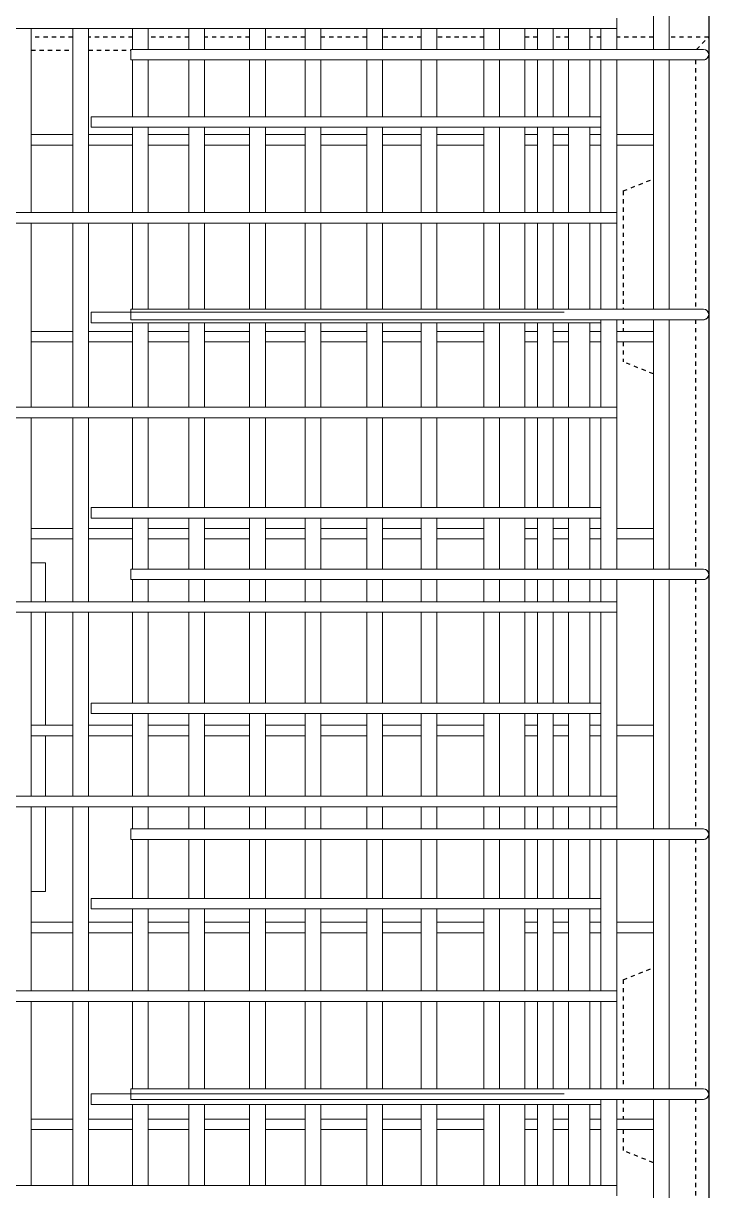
# Model space of a CAD drawing. Header units: millimetres. Extents: x -22025 to -1429, y -2879 to 29261.
# Drawn here: x -19456 to -18935, y 2783 to 3670 of the extents above; entities that cross this region are included whole.
import ezdxf

# ---------------------------------------------------------------- set-up
doc = ezdxf.new("R2010")
doc.units = ezdxf.units.MM
doc.linetypes.add('Dash', pattern=[6.36, 3.18, -3.18])
for name, color, linetype, lineweight in [('A-WALL', 113, 'Continuous', 25), ('A-WALL-HDLN', 110, 'Dash', 25), ('S-BEAM', 12, 'Continuous', 18), ('S-RBAR', 171, 'Continuous', 18)]:
    doc.layers.add(name, color=color, linetype=linetype, lineweight=lineweight)

msp = doc.modelspace()

# ---------------------------------------------------------------- linework, layer by layer
at = {"layer": 'A-WALL'}
msp.add_line((-18934.5695, 4095), (-18934.5695, 2210), dxfattribs=at)
at = {"layer": 'A-WALL-HDLN'}
for p, q in [((-19418.71235, 3660), (-19450.33873, 3660)), ((-19373.18488, 3660), (-19406.71235, 3660)), ((-19330.28378, 3660), (-19361.18488, 3660)), ((-19284.03104, 3660), (-19318.28378, 3660)), ((-19241.85521, 3660), (-19272.03104, 3660)), ((-19194.87719, 3660), (-19229.85521, 3660)), ((-19153.42664, 3660), (-19182.87719, 3660)), ((-19105.72334, 3660), (-19141.42664, 3660)), ((-19064.99807, 3660), (-19074.5695, 3660)), ((-19041.1607, 3660), (-19052.99807, 3660)), ((-19016.5695, 3660), (-19025.1607, 3660)), ((-18976.5695, 3660), (-19004.5695, 3660)), ((-18934.5695, 3660), (-18964.5695, 3660)), ((-18943.90541, 3650.66667), (-18934.5695, 3660.00258)), ((-19450.33873, 3650), (-19418.71235, 3650)), ((-19406.71235, 3650), (-19374.5695, 3650)), ((-18944.57208, 3642.66667), (-18944.57208, 3453)), ((-18999.5695, 3542.99023), (-18976.5695, 3552.19023)), ((-18999.5695, 3542.99023), (-18999.5695, 3453)), ((-18999.5695, 3445), (-18999.5695, 3436.07036)), ((-18944.57208, 3445), (-18944.57208, 3255.33333)), ((-18999.5695, 3428.07036), (-18999.5695, 3412.99023)), ((-18976.5695, 3403.79023), (-18999.5695, 3412.99023)), ((-18944.57208, 3247.33333), (-18944.57208, 3057.66667)), ((-18944.57208, 3049.66667), (-18944.57208, 2860.47853)), ((-18999.5695, 2942.99023), (-18976.5695, 2952.19023)), ((-18999.5695, 2942.99023), (-18999.5695, 2860.47853)), ((-18999.5695, 2852), (-18999.5695, 2836.93656)), ((-18944.57208, 2852), (-18944.57208, 2662.33333)), ((-18999.5695, 2828.93656), (-18999.5695, 2812.99023)), ((-18976.5695, 2803.79023), (-18999.5695, 2812.99023))]:
    msp.add_line(p, q, dxfattribs=at)
at = {"layer": 'S-BEAM'}
for p, q in [((-19450.33873, 3260), (-19439.5695, 3260)), ((-19439.5695, 3260), (-19439.5695, 3230.4918)), ((-19439.5695, 3222.4918), (-19439.5695, 3136.50346)), ((-19439.5695, 3128.50346), (-19439.5695, 3082.5082)), ((-19439.5695, 3074.5082), (-19439.5695, 3010)), ((-19439.5695, 3010), (-19450.33873, 3010))]:
    msp.add_line(p, q, dxfattribs=at)
at = {"layer": 'S-RBAR'}
for p, q in [((-18976.5695, 3650.66667), (-18976.5695, 3840.33333)), ((-18964.5695, 3650.66667), (-18964.5695, 3840.33333)), ((-19004.5695, 3674.44262), (-19004.5695, 3666.44262)), ((-19004.5695, 3666.44262), (-20178.38411, 3666.44262)), ((-19450.33873, 3526.45902), (-19450.33873, 3666.44262)), ((-19418.71235, 3526.45902), (-19418.71235, 3666.44262)), ((-19406.71235, 3526.45902), (-19406.71235, 3666.44262)), ((-19373.18488, 3650.66667), (-19373.18488, 3666.44262)), ((-19361.18488, 3650.66667), (-19361.18488, 3666.44262)), ((-19330.28378, 3650.66667), (-19330.28378, 3666.44262)), ((-19318.28378, 3650.66667), (-19318.28378, 3666.44262)), ((-19284.03104, 3650.66667), (-19284.03104, 3666.44262)), ((-19272.03104, 3650.66667), (-19272.03104, 3666.44262)), ((-19241.85521, 3650.66667), (-19241.85521, 3666.44262)), ((-19229.85521, 3650.66667), (-19229.85521, 3666.44262)), ((-19194.87719, 3650.66667), (-19194.87719, 3666.44262)), ((-19182.87719, 3650.66667), (-19182.87719, 3666.44262)), ((-19153.42664, 3650.66667), (-19153.42664, 3666.44262)), ((-19141.42664, 3650.66667), (-19141.42664, 3666.44262)), ((-19105.72334, 3650.66667), (-19105.72334, 3666.44262)), ((-19093.72334, 3650.66667), (-19093.72334, 3666.44262)), ((-19074.5695, 3650.66667), (-19074.5695, 3666.44262)), ((-19064.99807, 3650.66667), (-19064.99807, 3666.44262)), ((-19052.99807, 3650.66667), (-19052.99807, 3666.44262)), ((-19041.1607, 3650.66667), (-19041.1607, 3666.44262)), ((-19025.1607, 3650.66667), (-19025.1607, 3666.44262)), ((-19016.5695, 3650.66667), (-19016.5695, 3666.44262)), ((-19004.5695, 3650.66667), (-19004.5695, 3666.44262)), ((-19374.5695, 3650.66667), (-18958.5695, 3650.66667)), ((-19374.5695, 3642.66667), (-19374.5695, 3650.66667)), ((-18938.5695, 3650.66667), (-18958.5695, 3650.66667)), ((-19374.5695, 3642.66667), (-18958.5695, 3642.66667)), ((-19373.18488, 3599.38643), (-19373.18488, 3642.66667)), ((-19361.18488, 3599.38643), (-19361.18488, 3642.66667)), ((-19330.28378, 3599.38643), (-19330.28378, 3642.66667)), ((-19318.28378, 3599.38643), (-19318.28378, 3642.66667)), ((-19284.03104, 3599.38643), (-19284.03104, 3642.66667)), ((-19272.03104, 3599.38643), (-19272.03104, 3642.66667)), ((-19241.85521, 3599.38643), (-19241.85521, 3642.66667)), ((-19229.85521, 3599.38643), (-19229.85521, 3642.66667)), ((-19194.87719, 3599.38643), (-19194.87719, 3642.66667)), ((-19182.87719, 3599.38643), (-19182.87719, 3642.66667)), ((-19153.42664, 3599.38643), (-19153.42664, 3642.66667)), ((-19141.42664, 3599.38643), (-19141.42664, 3642.66667)), ((-19105.72334, 3599.38643), (-19105.72334, 3642.66667)), ((-19093.72334, 3599.38643), (-19093.72334, 3642.66667)), ((-19074.5695, 3599.38643), (-19074.5695, 3642.66667)), ((-19064.99807, 3599.38643), (-19064.99807, 3642.66667)), ((-19052.99807, 3599.38643), (-19052.99807, 3642.66667)), ((-19041.1607, 3599.38643), (-19041.1607, 3642.66667)), ((-19025.1607, 3599.38643), (-19025.1607, 3642.66667)), ((-19016.5695, 3526.45902), (-19016.5695, 3642.66667)), ((-19004.5695, 3526.45902), (-19004.5695, 3642.66667)), ((-18976.5695, 3453), (-18976.5695, 3642.66667)), ((-18964.5695, 3453), (-18964.5695, 3642.66667)), ((-18938.5695, 3642.66667), (-18958.5695, 3642.66667)), ((-19404.5695, 3599.38643), (-19044.5695, 3599.38643)), ((-19404.5695, 3591.38643), (-19404.5695, 3599.38643)), ((-19016.39903, 3599.38643), (-19044.5695, 3599.38643)), ((-19404.5695, 3591.38643), (-19044.5695, 3591.38643)), ((-19373.18488, 3526.45902), (-19373.18488, 3591.38643)), ((-19361.18488, 3526.45902), (-19361.18488, 3591.38643)), ((-19330.28378, 3526.45902), (-19330.28378, 3591.38643)), ((-19318.28378, 3526.45902), (-19318.28378, 3591.38643)), ((-19284.03104, 3526.45902), (-19284.03104, 3591.38643)), ((-19272.03104, 3526.45902), (-19272.03104, 3591.38643)), ((-19241.85521, 3526.45902), (-19241.85521, 3591.38643)), ((-19229.85521, 3526.45902), (-19229.85521, 3591.38643)), ((-19194.87719, 3526.45902), (-19194.87719, 3591.38643)), ((-19182.87719, 3526.45902), (-19182.87719, 3591.38643)), ((-19153.42664, 3526.45902), (-19153.42664, 3591.38643)), ((-19141.42664, 3526.45902), (-19141.42664, 3591.38643)), ((-19105.72334, 3526.45902), (-19105.72334, 3591.38643)), ((-19093.72334, 3526.45902), (-19093.72334, 3591.38643)), ((-19074.5695, 3526.45902), (-19074.5695, 3591.38643)), ((-19064.99807, 3526.45902), (-19064.99807, 3591.38643)), ((-19052.99807, 3526.45902), (-19052.99807, 3591.38643)), ((-19016.39903, 3591.38643), (-19044.5695, 3591.38643)), ((-19041.1607, 3526.45902), (-19041.1607, 3591.38643)), ((-19025.1607, 3526.45902), (-19025.1607, 3591.38643)), ((-19418.71235, 3585.8538), (-19450.33873, 3585.8538)), ((-19373.18488, 3585.8538), (-19406.71235, 3585.8538)), ((-19330.28378, 3585.8538), (-19361.18488, 3585.8538)), ((-19284.03104, 3585.8538), (-19318.28378, 3585.8538)), ((-19241.85521, 3585.8538), (-19272.03104, 3585.8538)), ((-19194.87719, 3585.8538), (-19229.85521, 3585.8538)), ((-19153.42664, 3585.8538), (-19182.87719, 3585.8538)), ((-19105.72334, 3585.8538), (-19141.42664, 3585.8538)), ((-19064.99807, 3585.8538), (-19074.5695, 3585.8538)), ((-19041.1607, 3585.8538), (-19052.99807, 3585.8538)), ((-19016.5695, 3585.8538), (-19025.1607, 3585.8538)), ((-18976.5695, 3585.8538), (-19004.5695, 3585.8538)), ((-19418.71235, 3577.8538), (-19450.33873, 3577.8538)), ((-19373.18488, 3577.8538), (-19406.71235, 3577.8538)), ((-19330.28378, 3577.8538), (-19361.18488, 3577.8538)), ((-19284.03104, 3577.8538), (-19318.28378, 3577.8538)), ((-19241.85521, 3577.8538), (-19272.03104, 3577.8538)), ((-19194.87719, 3577.8538), (-19229.85521, 3577.8538)), ((-19153.42664, 3577.8538), (-19182.87719, 3577.8538)), ((-19105.72334, 3577.8538), (-19141.42664, 3577.8538)), ((-19064.99807, 3577.8538), (-19074.5695, 3577.8538)), ((-19041.1607, 3577.8538), (-19052.99807, 3577.8538)), ((-19016.5695, 3577.8538), (-19025.1607, 3577.8538)), ((-18976.5695, 3577.8538), (-19004.5695, 3577.8538)), ((-19004.5695, 3526.45902), (-20178.38411, 3526.45902)), ((-19004.5695, 3526.45902), (-19004.5695, 3518.45902)), ((-19004.5695, 3518.45902), (-20178.38411, 3518.45902)), ((-19450.33873, 3378.47541), (-19450.33873, 3518.45902)), ((-19418.71235, 3378.47541), (-19418.71235, 3518.45902)), ((-19406.71235, 3378.47541), (-19406.71235, 3518.45902)), ((-19373.18488, 3453), (-19373.18488, 3518.45902)), ((-19361.18488, 3453), (-19361.18488, 3518.45902)), ((-19330.28378, 3453), (-19330.28378, 3518.45902)), ((-19318.28378, 3453), (-19318.28378, 3518.45902)), ((-19284.03104, 3453), (-19284.03104, 3518.45902)), ((-19272.03104, 3453), (-19272.03104, 3518.45902)), ((-19241.85521, 3453), (-19241.85521, 3518.45902)), ((-19229.85521, 3453), (-19229.85521, 3518.45902)), ((-19194.87719, 3453), (-19194.87719, 3518.45902)), ((-19182.87719, 3453), (-19182.87719, 3518.45902)), ((-19153.42664, 3453), (-19153.42664, 3518.45902)), ((-19141.42664, 3453), (-19141.42664, 3518.45902)), ((-19105.72334, 3453), (-19105.72334, 3518.45902)), ((-19093.72334, 3453), (-19093.72334, 3518.45902)), ((-19074.5695, 3453), (-19074.5695, 3518.45902)), ((-19064.99807, 3453), (-19064.99807, 3518.45902)), ((-19052.99807, 3453), (-19052.99807, 3518.45902)), ((-19041.1607, 3453), (-19041.1607, 3518.45902)), ((-19025.1607, 3453), (-19025.1607, 3518.45902)), ((-19016.5695, 3453), (-19016.5695, 3518.45902)), ((-19004.5695, 3453), (-19004.5695, 3518.45902)), ((-19404.5695, 3450.7453), (-19044.5695, 3450.7453)), ((-19404.5695, 3442.7453), (-19404.5695, 3450.7453)), ((-19374.5695, 3453), (-18958.5695, 3453)), ((-19374.5695, 3445), (-19374.5695, 3453)), ((-18938.5695, 3453), (-18958.5695, 3453)), ((-19404.5695, 3442.7453), (-19044.5695, 3442.7453)), ((-19374.5695, 3445), (-18958.5695, 3445)), ((-19373.18488, 3378.47541), (-19373.18488, 3442.7453)), ((-19361.18488, 3378.47541), (-19361.18488, 3442.7453)), ((-19330.28378, 3378.47541), (-19330.28378, 3442.7453)), ((-19318.28378, 3378.47541), (-19318.28378, 3442.7453)), ((-19284.03104, 3378.47541), (-19284.03104, 3442.7453)), ((-19272.03104, 3378.47541), (-19272.03104, 3442.7453)), ((-19241.85521, 3378.47541), (-19241.85521, 3442.7453)), ((-19229.85521, 3378.47541), (-19229.85521, 3442.7453)), ((-19194.87719, 3378.47541), (-19194.87719, 3442.7453)), ((-19182.87719, 3378.47541), (-19182.87719, 3442.7453)), ((-19153.42664, 3378.47541), (-19153.42664, 3442.7453)), ((-19141.42664, 3378.47541), (-19141.42664, 3442.7453)), ((-19105.72334, 3378.47541), (-19105.72334, 3442.7453)), ((-19093.72334, 3378.47541), (-19093.72334, 3442.7453)), ((-19074.5695, 3378.47541), (-19074.5695, 3442.7453)), ((-19064.99807, 3378.47541), (-19064.99807, 3442.7453)), ((-19052.99807, 3378.47541), (-19052.99807, 3442.7453)), ((-19016.39903, 3442.7453), (-19044.5695, 3442.7453)), ((-19041.1607, 3378.47541), (-19041.1607, 3442.7453)), ((-19025.1607, 3378.47541), (-19025.1607, 3442.7453)), ((-19016.5695, 3378.47541), (-19016.5695, 3445)), ((-19004.5695, 3378.47541), (-19004.5695, 3445)), ((-18976.5695, 3255.33333), (-18976.5695, 3445)), ((-18964.5695, 3255.33333), (-18964.5695, 3445)), ((-18938.5695, 3445), (-18958.5695, 3445)), ((-19418.71235, 3436.07036), (-19450.33873, 3436.07036)), ((-19418.71235, 3428.07036), (-19450.33873, 3428.07036)), ((-19373.18488, 3436.07036), (-19406.71235, 3436.07036)), ((-19373.18488, 3428.07036), (-19406.71235, 3428.07036)), ((-19330.28378, 3436.07036), (-19361.18488, 3436.07036)), ((-19330.28378, 3428.07036), (-19361.18488, 3428.07036)), ((-19284.03104, 3436.07036), (-19318.28378, 3436.07036)), ((-19284.03104, 3428.07036), (-19318.28378, 3428.07036)), ((-19241.85521, 3436.07036), (-19272.03104, 3436.07036)), ((-19241.85521, 3428.07036), (-19272.03104, 3428.07036)), ((-19194.87719, 3436.07036), (-19229.85521, 3436.07036)), ((-19194.87719, 3428.07036), (-19229.85521, 3428.07036)), ((-19153.42664, 3436.07036), (-19182.87719, 3436.07036)), ((-19153.42664, 3428.07036), (-19182.87719, 3428.07036)), ((-19105.72334, 3436.07036), (-19141.42664, 3436.07036)), ((-19105.72334, 3428.07036), (-19141.42664, 3428.07036)), ((-19064.99807, 3436.07036), (-19074.5695, 3436.07036)), ((-19064.99807, 3428.07036), (-19074.5695, 3428.07036)), ((-19041.1607, 3436.07036), (-19052.99807, 3436.07036)), ((-19041.1607, 3428.07036), (-19052.99807, 3428.07036)), ((-19016.5695, 3436.07036), (-19025.1607, 3436.07036)), ((-19016.5695, 3428.07036), (-19025.1607, 3428.07036)), ((-18976.5695, 3436.07036), (-19004.5695, 3436.07036)), ((-18976.5695, 3428.07036), (-19004.5695, 3428.07036)), ((-19004.5695, 3378.47541), (-19519.18405, 3378.47541)), ((-19004.5695, 3378.47541), (-19004.5695, 3370.47541)), ((-19004.5695, 3370.47541), (-19519.18405, 3370.47541)), ((-19450.33873, 3230.4918), (-19450.33873, 3370.47541)), ((-19418.71235, 3230.4918), (-19418.71235, 3370.47541)), ((-19406.71235, 3230.4918), (-19406.71235, 3370.47541)), ((-19373.18488, 3302.10417), (-19373.18488, 3370.47541)), ((-19361.18488, 3302.10417), (-19361.18488, 3370.47541)), ((-19330.28378, 3302.10417), (-19330.28378, 3370.47541)), ((-19318.28378, 3302.10417), (-19318.28378, 3370.47541)), ((-19284.03104, 3302.10417), (-19284.03104, 3370.47541)), ((-19272.03104, 3302.10417), (-19272.03104, 3370.47541)), ((-19241.85521, 3302.10417), (-19241.85521, 3370.47541)), ((-19229.85521, 3302.10417), (-19229.85521, 3370.47541)), ((-19194.87719, 3302.10417), (-19194.87719, 3370.47541)), ((-19182.87719, 3302.10417), (-19182.87719, 3370.47541)), ((-19153.42664, 3302.10417), (-19153.42664, 3370.47541)), ((-19141.42664, 3302.10417), (-19141.42664, 3370.47541)), ((-19105.72334, 3302.10417), (-19105.72334, 3370.47541)), ((-19093.72334, 3302.10417), (-19093.72334, 3370.47541)), ((-19074.5695, 3302.10417), (-19074.5695, 3370.47541)), ((-19064.99807, 3302.10417), (-19064.99807, 3370.47541)), ((-19052.99807, 3302.10417), (-19052.99807, 3370.47541)), ((-19041.1607, 3302.10417), (-19041.1607, 3370.47541)), ((-19025.1607, 3302.10417), (-19025.1607, 3370.47541)), ((-19016.5695, 3255.33333), (-19016.5695, 3370.47541)), ((-19004.5695, 3255.33333), (-19004.5695, 3370.47541)), ((-19404.5695, 3302.10417), (-19044.5695, 3302.10417)), ((-19404.5695, 3294.10417), (-19404.5695, 3302.10417)), ((-19016.39903, 3302.10417), (-19044.5695, 3302.10417)), ((-19418.71235, 3286.28691), (-19450.33873, 3286.28691)), ((-19373.18488, 3286.28691), (-19406.71235, 3286.28691)), ((-19404.5695, 3294.10417), (-19044.5695, 3294.10417)), ((-19373.18488, 3255.33333), (-19373.18488, 3294.10417)), ((-19361.18488, 3255.33333), (-19361.18488, 3294.10417)), ((-19330.28378, 3286.28691), (-19361.18488, 3286.28691)), ((-19330.28378, 3255.33333), (-19330.28378, 3294.10417)), ((-19318.28378, 3255.33333), (-19318.28378, 3294.10417)), ((-19284.03104, 3286.28691), (-19318.28378, 3286.28691)), ((-19284.03104, 3255.33333), (-19284.03104, 3294.10417)), ((-19272.03104, 3255.33333), (-19272.03104, 3294.10417)), ((-19241.85521, 3286.28691), (-19272.03104, 3286.28691)), ((-19241.85521, 3255.33333), (-19241.85521, 3294.10417)), ((-19229.85521, 3255.33333), (-19229.85521, 3294.10417)), ((-19194.87719, 3286.28691), (-19229.85521, 3286.28691)), ((-19194.87719, 3255.33333), (-19194.87719, 3294.10417)), ((-19182.87719, 3255.33333), (-19182.87719, 3294.10417)), ((-19153.42664, 3286.28691), (-19182.87719, 3286.28691)), ((-19153.42664, 3255.33333), (-19153.42664, 3294.10417)), ((-19141.42664, 3255.33333), (-19141.42664, 3294.10417)), ((-19105.72334, 3286.28691), (-19141.42664, 3286.28691)), ((-19105.72334, 3255.33333), (-19105.72334, 3294.10417)), ((-19093.72334, 3255.33333), (-19093.72334, 3294.10417)), ((-19074.5695, 3255.33333), (-19074.5695, 3294.10417)), ((-19064.99807, 3286.28691), (-19074.5695, 3286.28691)), ((-19064.99807, 3255.33333), (-19064.99807, 3294.10417)), ((-19052.99807, 3255.33333), (-19052.99807, 3294.10417)), ((-19041.1607, 3286.28691), (-19052.99807, 3286.28691)), ((-19016.39903, 3294.10417), (-19044.5695, 3294.10417)), ((-19041.1607, 3255.33333), (-19041.1607, 3294.10417)), ((-19025.1607, 3255.33333), (-19025.1607, 3294.10417)), ((-19016.5695, 3286.28691), (-19025.1607, 3286.28691)), ((-18976.5695, 3286.28691), (-19004.5695, 3286.28691)), ((-19418.71235, 3278.28691), (-19450.33873, 3278.28691)), ((-19373.18488, 3278.28691), (-19406.71235, 3278.28691)), ((-19330.28378, 3278.28691), (-19361.18488, 3278.28691)), ((-19284.03104, 3278.28691), (-19318.28378, 3278.28691)), ((-19241.85521, 3278.28691), (-19272.03104, 3278.28691)), ((-19194.87719, 3278.28691), (-19229.85521, 3278.28691)), ((-19153.42664, 3278.28691), (-19182.87719, 3278.28691)), ((-19105.72334, 3278.28691), (-19141.42664, 3278.28691)), ((-19064.99807, 3278.28691), (-19074.5695, 3278.28691)), ((-19041.1607, 3278.28691), (-19052.99807, 3278.28691)), ((-19016.5695, 3278.28691), (-19025.1607, 3278.28691)), ((-18976.5695, 3278.28691), (-19004.5695, 3278.28691)), ((-19374.5695, 3255.33333), (-18958.5695, 3255.33333)), ((-19374.5695, 3247.33333), (-19374.5695, 3255.33333)), ((-18938.5695, 3255.33333), (-18958.5695, 3255.33333)), ((-19374.5695, 3247.33333), (-18958.5695, 3247.33333)), ((-19373.18488, 3230.4918), (-19373.18488, 3247.33333)), ((-19361.18488, 3230.4918), (-19361.18488, 3247.33333)), ((-19330.28378, 3230.4918), (-19330.28378, 3247.33333)), ((-19318.28378, 3230.4918), (-19318.28378, 3247.33333)), ((-19284.03104, 3230.4918), (-19284.03104, 3247.33333)), ((-19272.03104, 3230.4918), (-19272.03104, 3247.33333)), ((-19241.85521, 3230.4918), (-19241.85521, 3247.33333)), ((-19229.85521, 3230.4918), (-19229.85521, 3247.33333)), ((-19194.87719, 3230.4918), (-19194.87719, 3247.33333)), ((-19182.87719, 3230.4918), (-19182.87719, 3247.33333)), ((-19153.42664, 3230.4918), (-19153.42664, 3247.33333)), ((-19141.42664, 3230.4918), (-19141.42664, 3247.33333)), ((-19105.72334, 3230.4918), (-19105.72334, 3247.33333)), ((-19093.72334, 3230.4918), (-19093.72334, 3247.33333)), ((-19074.5695, 3230.4918), (-19074.5695, 3247.33333)), ((-19064.99807, 3230.4918), (-19064.99807, 3247.33333)), ((-19052.99807, 3230.4918), (-19052.99807, 3247.33333)), ((-19041.1607, 3230.4918), (-19041.1607, 3247.33333)), ((-19025.1607, 3230.4918), (-19025.1607, 3247.33333)), ((-19016.5695, 3230.4918), (-19016.5695, 3247.33333)), ((-19004.5695, 3230.4918), (-19004.5695, 3247.33333)), ((-18976.5695, 3057.66667), (-18976.5695, 3247.33333)), ((-18964.5695, 3057.66667), (-18964.5695, 3247.33333)), ((-18938.5695, 3247.33333), (-18958.5695, 3247.33333)), ((-19004.5695, 3230.4918), (-19491.27123, 3230.4918)), ((-19004.5695, 3230.4918), (-19004.5695, 3222.4918)), ((-19004.5695, 3222.4918), (-19489.43968, 3222.4918)), ((-19450.33873, 3082.5082), (-19450.33873, 3222.4918)), ((-19418.71235, 3082.5082), (-19418.71235, 3222.4918)), ((-19406.71235, 3082.5082), (-19406.71235, 3222.4918)), ((-19373.18488, 3153.46305), (-19373.18488, 3222.4918)), ((-19361.18488, 3153.46305), (-19361.18488, 3222.4918)), ((-19330.28378, 3153.46305), (-19330.28378, 3222.4918)), ((-19318.28378, 3153.46305), (-19318.28378, 3222.4918)), ((-19284.03104, 3153.46305), (-19284.03104, 3222.4918)), ((-19272.03104, 3153.46305), (-19272.03104, 3222.4918)), ((-19241.85521, 3153.46305), (-19241.85521, 3222.4918)), ((-19229.85521, 3153.46305), (-19229.85521, 3222.4918)), ((-19194.87719, 3153.46305), (-19194.87719, 3222.4918)), ((-19182.87719, 3153.46305), (-19182.87719, 3222.4918)), ((-19153.42664, 3153.46305), (-19153.42664, 3222.4918)), ((-19141.42664, 3153.46305), (-19141.42664, 3222.4918)), ((-19105.72334, 3153.46305), (-19105.72334, 3222.4918)), ((-19093.72334, 3153.46305), (-19093.72334, 3222.4918)), ((-19074.5695, 3153.46305), (-19074.5695, 3222.4918)), ((-19064.99807, 3153.46305), (-19064.99807, 3222.4918)), ((-19052.99807, 3153.46305), (-19052.99807, 3222.4918)), ((-19041.1607, 3153.46305), (-19041.1607, 3222.4918)), ((-19025.1607, 3153.46305), (-19025.1607, 3222.4918)), ((-19016.5695, 3082.5082), (-19016.5695, 3222.4918)), ((-19004.5695, 3082.5082), (-19004.5695, 3222.4918)), ((-19404.5695, 3153.46305), (-19044.5695, 3153.46305)), ((-19404.5695, 3145.46305), (-19404.5695, 3153.46305)), ((-19016.39903, 3153.46305), (-19044.5695, 3153.46305)), ((-19404.5695, 3145.46305), (-19044.5695, 3145.46305)), ((-19373.18488, 3082.5082), (-19373.18488, 3145.46305)), ((-19361.18488, 3082.5082), (-19361.18488, 3145.46305)), ((-19330.28378, 3082.5082), (-19330.28378, 3145.46305)), ((-19318.28378, 3082.5082), (-19318.28378, 3145.46305)), ((-19284.03104, 3082.5082), (-19284.03104, 3145.46305)), ((-19272.03104, 3082.5082), (-19272.03104, 3145.46305)), ((-19241.85521, 3082.5082), (-19241.85521, 3145.46305)), ((-19229.85521, 3082.5082), (-19229.85521, 3145.46305)), ((-19194.87719, 3082.5082), (-19194.87719, 3145.46305)), ((-19182.87719, 3082.5082), (-19182.87719, 3145.46305)), ((-19153.42664, 3082.5082), (-19153.42664, 3145.46305)), ((-19141.42664, 3082.5082), (-19141.42664, 3145.46305)), ((-19105.72334, 3082.5082), (-19105.72334, 3145.46305)), ((-19093.72334, 3082.5082), (-19093.72334, 3145.46305)), ((-19074.5695, 3082.5082), (-19074.5695, 3145.46305)), ((-19064.99807, 3082.5082), (-19064.99807, 3145.46305)), ((-19052.99807, 3082.5082), (-19052.99807, 3145.46305)), ((-19016.39903, 3145.46305), (-19044.5695, 3145.46305)), ((-19041.1607, 3082.5082), (-19041.1607, 3145.46305)), ((-19025.1607, 3082.5082), (-19025.1607, 3145.46305)), ((-19418.71235, 3136.50346), (-19450.33873, 3136.50346)), ((-19373.18488, 3136.50346), (-19406.71235, 3136.50346)), ((-19330.28378, 3136.50346), (-19361.18488, 3136.50346)), ((-19284.03104, 3136.50346), (-19318.28378, 3136.50346)), ((-19241.85521, 3136.50346), (-19272.03104, 3136.50346)), ((-19194.87719, 3136.50346), (-19229.85521, 3136.50346)), ((-19153.42664, 3136.50346), (-19182.87719, 3136.50346)), ((-19105.72334, 3136.50346), (-19141.42664, 3136.50346)), ((-19064.99807, 3136.50346), (-19074.5695, 3136.50346)), ((-19041.1607, 3136.50346), (-19052.99807, 3136.50346)), ((-19016.5695, 3136.50346), (-19025.1607, 3136.50346)), ((-18976.5695, 3136.50346), (-19004.5695, 3136.50346)), ((-19418.71235, 3128.50346), (-19450.33873, 3128.50346)), ((-19373.18488, 3128.50346), (-19406.71235, 3128.50346)), ((-19330.28378, 3128.50346), (-19361.18488, 3128.50346)), ((-19284.03104, 3128.50346), (-19318.28378, 3128.50346)), ((-19241.85521, 3128.50346), (-19272.03104, 3128.50346)), ((-19194.87719, 3128.50346), (-19229.85521, 3128.50346)), ((-19153.42664, 3128.50346), (-19182.87719, 3128.50346)), ((-19105.72334, 3128.50346), (-19141.42664, 3128.50346)), ((-19064.99807, 3128.50346), (-19074.5695, 3128.50346)), ((-19041.1607, 3128.50346), (-19052.99807, 3128.50346)), ((-19016.5695, 3128.50346), (-19025.1607, 3128.50346)), ((-18976.5695, 3128.50346), (-19004.5695, 3128.50346)), ((-19004.5695, 3082.5082), (-19489.43968, 3082.5082)), ((-19004.5695, 3082.5082), (-19004.5695, 3074.5082)), ((-19004.5695, 3074.5082), (-19465.20691, 3074.5082)), ((-19450.33873, 2934.52459), (-19450.33873, 3074.5082)), ((-19418.71235, 2934.52459), (-19418.71235, 3074.5082)), ((-19406.71235, 2934.52459), (-19406.71235, 3074.5082)), ((-19373.18488, 3057.66667), (-19373.18488, 3074.5082)), ((-19361.18488, 3057.66667), (-19361.18488, 3074.5082)), ((-19330.28378, 3057.66667), (-19330.28378, 3074.5082)), ((-19318.28378, 3057.66667), (-19318.28378, 3074.5082)), ((-19284.03104, 3057.66667), (-19284.03104, 3074.5082)), ((-19272.03104, 3057.66667), (-19272.03104, 3074.5082)), ((-19241.85521, 3057.66667), (-19241.85521, 3074.5082)), ((-19229.85521, 3057.66667), (-19229.85521, 3074.5082)), ((-19194.87719, 3057.66667), (-19194.87719, 3074.5082)), ((-19182.87719, 3057.66667), (-19182.87719, 3074.5082)), ((-19153.42664, 3057.66667), (-19153.42664, 3074.5082)), ((-19141.42664, 3057.66667), (-19141.42664, 3074.5082)), ((-19105.72334, 3057.66667), (-19105.72334, 3074.5082)), ((-19093.72334, 3057.66667), (-19093.72334, 3074.5082)), ((-19074.5695, 3057.66667), (-19074.5695, 3074.5082)), ((-19064.99807, 3057.66667), (-19064.99807, 3074.5082)), ((-19052.99807, 3057.66667), (-19052.99807, 3074.5082)), ((-19041.1607, 3057.66667), (-19041.1607, 3074.5082)), ((-19025.1607, 3057.66667), (-19025.1607, 3074.5082)), ((-19016.5695, 3057.66667), (-19016.5695, 3074.5082)), ((-19004.5695, 3057.66667), (-19004.5695, 3074.5082)), ((-19374.5695, 3057.66667), (-18958.5695, 3057.66667)), ((-19374.5695, 3049.66667), (-19374.5695, 3057.66667)), ((-18938.5695, 3057.66667), (-18958.5695, 3057.66667)), ((-19374.5695, 3049.66667), (-18958.5695, 3049.66667)), ((-19373.18488, 3004.82192), (-19373.18488, 3049.66667)), ((-19361.18488, 3004.82192), (-19361.18488, 3049.66667)), ((-19330.28378, 3004.82192), (-19330.28378, 3049.66667)), ((-19318.28378, 3004.82192), (-19318.28378, 3049.66667)), ((-19284.03104, 3004.82192), (-19284.03104, 3049.66667)), ((-19272.03104, 3004.82192), (-19272.03104, 3049.66667)), ((-19241.85521, 3004.82192), (-19241.85521, 3049.66667)), ((-19229.85521, 3004.82192), (-19229.85521, 3049.66667)), ((-19194.87719, 3004.82192), (-19194.87719, 3049.66667)), ((-19182.87719, 3004.82192), (-19182.87719, 3049.66667)), ((-19153.42664, 3004.82192), (-19153.42664, 3049.66667)), ((-19141.42664, 3004.82192), (-19141.42664, 3049.66667)), ((-19105.72334, 3004.82192), (-19105.72334, 3049.66667)), ((-19093.72334, 3004.82192), (-19093.72334, 3049.66667)), ((-19074.5695, 3004.82192), (-19074.5695, 3049.66667)), ((-19064.99807, 3004.82192), (-19064.99807, 3049.66667)), ((-19052.99807, 3004.82192), (-19052.99807, 3049.66667)), ((-19041.1607, 3004.82192), (-19041.1607, 3049.66667)), ((-19025.1607, 3004.82192), (-19025.1607, 3049.66667)), ((-19016.5695, 2934.52459), (-19016.5695, 3049.66667)), ((-19004.5695, 2934.52459), (-19004.5695, 3049.66667)), ((-18976.5695, 2860.47853), (-18976.5695, 3049.66667)), ((-18964.5695, 2860.47853), (-18964.5695, 3049.66667)), ((-18938.5695, 3049.66667), (-18958.5695, 3049.66667)), ((-19404.5695, 3004.82192), (-19044.5695, 3004.82192)), ((-19404.5695, 2996.82192), (-19404.5695, 3004.82192)), ((-19016.39903, 3004.82192), (-19044.5695, 3004.82192)), ((-19404.5695, 2996.82192), (-19044.5695, 2996.82192)), ((-19373.18488, 2934.52459), (-19373.18488, 2996.82192)), ((-19361.18488, 2934.52459), (-19361.18488, 2996.82192)), ((-19330.28378, 2934.52459), (-19330.28378, 2996.82192)), ((-19318.28378, 2934.52459), (-19318.28378, 2996.82192)), ((-19284.03104, 2934.52459), (-19284.03104, 2996.82192)), ((-19272.03104, 2934.52459), (-19272.03104, 2996.82192)), ((-19241.85521, 2934.52459), (-19241.85521, 2996.82192)), ((-19229.85521, 2934.52459), (-19229.85521, 2996.82192)), ((-19194.87719, 2934.52459), (-19194.87719, 2996.82192)), ((-19182.87719, 2934.52459), (-19182.87719, 2996.82192)), ((-19153.42664, 2934.52459), (-19153.42664, 2996.82192)), ((-19141.42664, 2934.52459), (-19141.42664, 2996.82192)), ((-19105.72334, 2934.52459), (-19105.72334, 2996.82192)), ((-19093.72334, 2934.52459), (-19093.72334, 2996.82192)), ((-19074.5695, 2934.52459), (-19074.5695, 2996.82192)), ((-19064.99807, 2934.52459), (-19064.99807, 2996.82192)), ((-19052.99807, 2934.52459), (-19052.99807, 2996.82192)), ((-19016.39903, 2996.82192), (-19044.5695, 2996.82192)), ((-19041.1607, 2934.52459), (-19041.1607, 2996.82192)), ((-19025.1607, 2934.52459), (-19025.1607, 2996.82192)), ((-19418.71235, 2986.72001), (-19450.33873, 2986.72001)), ((-19373.18488, 2986.72001), (-19406.71235, 2986.72001)), ((-19330.28378, 2986.72001), (-19361.18488, 2986.72001)), ((-19284.03104, 2986.72001), (-19318.28378, 2986.72001)), ((-19241.85521, 2986.72001), (-19272.03104, 2986.72001)), ((-19194.87719, 2986.72001), (-19229.85521, 2986.72001)), ((-19153.42664, 2986.72001), (-19182.87719, 2986.72001)), ((-19105.72334, 2986.72001), (-19141.42664, 2986.72001)), ((-19064.99807, 2986.72001), (-19074.5695, 2986.72001)), ((-19041.1607, 2986.72001), (-19052.99807, 2986.72001)), ((-19016.5695, 2986.72001), (-19025.1607, 2986.72001)), ((-18976.5695, 2986.72001), (-19004.5695, 2986.72001)), ((-19418.71235, 2978.72001), (-19450.33873, 2978.72001)), ((-19373.18488, 2978.72001), (-19406.71235, 2978.72001)), ((-19330.28378, 2978.72001), (-19361.18488, 2978.72001)), ((-19284.03104, 2978.72001), (-19318.28378, 2978.72001)), ((-19241.85521, 2978.72001), (-19272.03104, 2978.72001)), ((-19194.87719, 2978.72001), (-19229.85521, 2978.72001)), ((-19153.42664, 2978.72001), (-19182.87719, 2978.72001)), ((-19105.72334, 2978.72001), (-19141.42664, 2978.72001)), ((-19064.99807, 2978.72001), (-19074.5695, 2978.72001)), ((-19041.1607, 2978.72001), (-19052.99807, 2978.72001)), ((-19016.5695, 2978.72001), (-19025.1607, 2978.72001)), ((-18976.5695, 2978.72001), (-19004.5695, 2978.72001)), ((-19004.5695, 2934.52459), (-20178.38411, 2934.52459)), ((-19004.5695, 2934.52459), (-19004.5695, 2926.52459)), ((-19004.5695, 2926.52459), (-20178.38411, 2926.52459)), ((-19450.33873, 2786.54098), (-19450.33873, 2926.52459)), ((-19418.71235, 2786.54098), (-19418.71235, 2926.52459)), ((-19406.71235, 2786.54098), (-19406.71235, 2926.52459)), ((-19373.18488, 2860), (-19373.18488, 2926.52459)), ((-19361.18488, 2860), (-19361.18488, 2926.52459)), ((-19330.28378, 2860), (-19330.28378, 2926.52459)), ((-19318.28378, 2860), (-19318.28378, 2926.52459)), ((-19284.03104, 2860), (-19284.03104, 2926.52459)), ((-19272.03104, 2860), (-19272.03104, 2926.52459)), ((-19241.85521, 2860), (-19241.85521, 2926.52459)), ((-19229.85521, 2860), (-19229.85521, 2926.52459)), ((-19194.87719, 2860), (-19194.87719, 2926.52459)), ((-19182.87719, 2860), (-19182.87719, 2926.52459)), ((-19153.42664, 2860), (-19153.42664, 2926.52459)), ((-19141.42664, 2860), (-19141.42664, 2926.52459)), ((-19105.72334, 2860), (-19105.72334, 2926.52459)), ((-19093.72334, 2860), (-19093.72334, 2926.52459)), ((-19074.5695, 2860), (-19074.5695, 2926.52459)), ((-19064.99807, 2860), (-19064.99807, 2926.52459)), ((-19052.99807, 2860), (-19052.99807, 2926.52459)), ((-19041.1607, 2860), (-19041.1607, 2926.52459)), ((-19025.1607, 2860), (-19025.1607, 2926.52459)), ((-19016.5695, 2860), (-19016.5695, 2926.52459)), ((-19004.5695, 2860.47853), (-19004.5695, 2926.52459)), ((-19374.5695, 2860), (-18958.5695, 2860)), ((-19374.5695, 2852), (-19374.5695, 2860)), ((-18938.5695, 2860), (-18958.5695, 2860)), ((-19404.5695, 2856.18079), (-19044.5695, 2856.18079)), ((-19404.5695, 2848.18079), (-19404.5695, 2856.18079)), ((-19374.5695, 2852), (-18958.5695, 2852)), ((-19016.5695, 2786.54098), (-19016.5695, 2852)), ((-19004.5695, 2786.54098), (-19004.5695, 2852)), ((-18976.5695, 2662.33333), (-18976.5695, 2852)), ((-18964.5695, 2662.33333), (-18964.5695, 2852)), ((-18938.5695, 2852), (-18958.5695, 2852)), ((-19404.5695, 2848.18079), (-19044.5695, 2848.18079)), ((-19373.18488, 2786.54098), (-19373.18488, 2848.18079)), ((-19361.18488, 2786.54098), (-19361.18488, 2848.18079)), ((-19330.28378, 2786.54098), (-19330.28378, 2848.18079)), ((-19318.28378, 2786.54098), (-19318.28378, 2848.18079)), ((-19284.03104, 2786.54098), (-19284.03104, 2848.18079)), ((-19272.03104, 2786.54098), (-19272.03104, 2848.18079)), ((-19241.85521, 2786.54098), (-19241.85521, 2848.18079)), ((-19229.85521, 2786.54098), (-19229.85521, 2848.18079)), ((-19194.87719, 2786.54098), (-19194.87719, 2848.18079)), ((-19182.87719, 2786.54098), (-19182.87719, 2848.18079)), ((-19153.42664, 2786.54098), (-19153.42664, 2848.18079)), ((-19141.42664, 2786.54098), (-19141.42664, 2848.18079)), ((-19105.72334, 2786.54098), (-19105.72334, 2848.18079)), ((-19093.72334, 2786.54098), (-19093.72334, 2848.18079)), ((-19074.5695, 2786.54098), (-19074.5695, 2848.18079)), ((-19064.99807, 2786.54098), (-19064.99807, 2848.18079)), ((-19052.99807, 2786.54098), (-19052.99807, 2848.18079)), ((-19016.39903, 2848.18079), (-19044.5695, 2848.18079)), ((-19041.1607, 2786.54098), (-19041.1607, 2848.18079)), ((-19025.1607, 2786.54098), (-19025.1607, 2848.18079)), ((-19418.71235, 2836.93656), (-19450.33873, 2836.93656)), ((-19373.18488, 2836.93656), (-19406.71235, 2836.93656)), ((-19330.28378, 2836.93656), (-19361.18488, 2836.93656)), ((-19284.03104, 2836.93656), (-19318.28378, 2836.93656)), ((-19241.85521, 2836.93656), (-19272.03104, 2836.93656)), ((-19194.87719, 2836.93656), (-19229.85521, 2836.93656)), ((-19153.42664, 2836.93656), (-19182.87719, 2836.93656)), ((-19105.72334, 2836.93656), (-19141.42664, 2836.93656)), ((-19064.99807, 2836.93656), (-19074.5695, 2836.93656)), ((-19041.1607, 2836.93656), (-19052.99807, 2836.93656)), ((-19016.5695, 2836.93656), (-19025.1607, 2836.93656)), ((-18976.5695, 2836.93656), (-19004.5695, 2836.93656)), ((-19418.71235, 2828.93656), (-19450.33873, 2828.93656)), ((-19373.18488, 2828.93656), (-19406.71235, 2828.93656)), ((-19330.28378, 2828.93656), (-19361.18488, 2828.93656)), ((-19284.03104, 2828.93656), (-19318.28378, 2828.93656)), ((-19241.85521, 2828.93656), (-19272.03104, 2828.93656)), ((-19194.87719, 2828.93656), (-19229.85521, 2828.93656)), ((-19153.42664, 2828.93656), (-19182.87719, 2828.93656)), ((-19105.72334, 2828.93656), (-19141.42664, 2828.93656)), ((-19064.99807, 2828.93656), (-19074.5695, 2828.93656)), ((-19041.1607, 2828.93656), (-19052.99807, 2828.93656)), ((-19016.5695, 2828.93656), (-19025.1607, 2828.93656)), ((-18976.5695, 2828.93656), (-19004.5695, 2828.93656)), ((-19004.5695, 2786.54098), (-20178.38411, 2786.54098)), ((-19004.5695, 2786.54098), (-19004.5695, 2778.54098))]:
    msp.add_line(p, q, dxfattribs=at)
for centre, start, end in [((-18938.5695, 3646.66667), 270, 90), ((-18938.5695, 3646.66667), 15, 60), ((-18938.5695, 3646.66667), 270, 285), ((-18938.5695, 3646.66667), 300, 345), ((-18938.5695, 3449), 270, 90), ((-18938.5695, 3449), 270, 285), ((-18938.5695, 3449), 15, 60), ((-18938.5695, 3449), 300, 345), ((-18938.5695, 3251.33333), 270, 90), ((-18938.5695, 3251.33333), 15, 60), ((-18938.5695, 3251.33333), 300, 345), ((-18938.5695, 3251.33333), 270, 285), ((-18938.5695, 3053.66667), 270, 90), ((-18938.5695, 3053.66667), 15, 60), ((-18938.5695, 3053.66667), 270, 285), ((-18938.5695, 3053.66667), 300, 345), ((-18938.5695, 2856), 270, 90), ((-18938.5695, 2856), 15, 60), ((-18938.5695, 2856), 270, 285), ((-18938.5695, 2856), 300, 345)]:
    msp.add_arc(centre, 4, start, end, dxfattribs=at)

doc.saveas('drawing.dxf')
